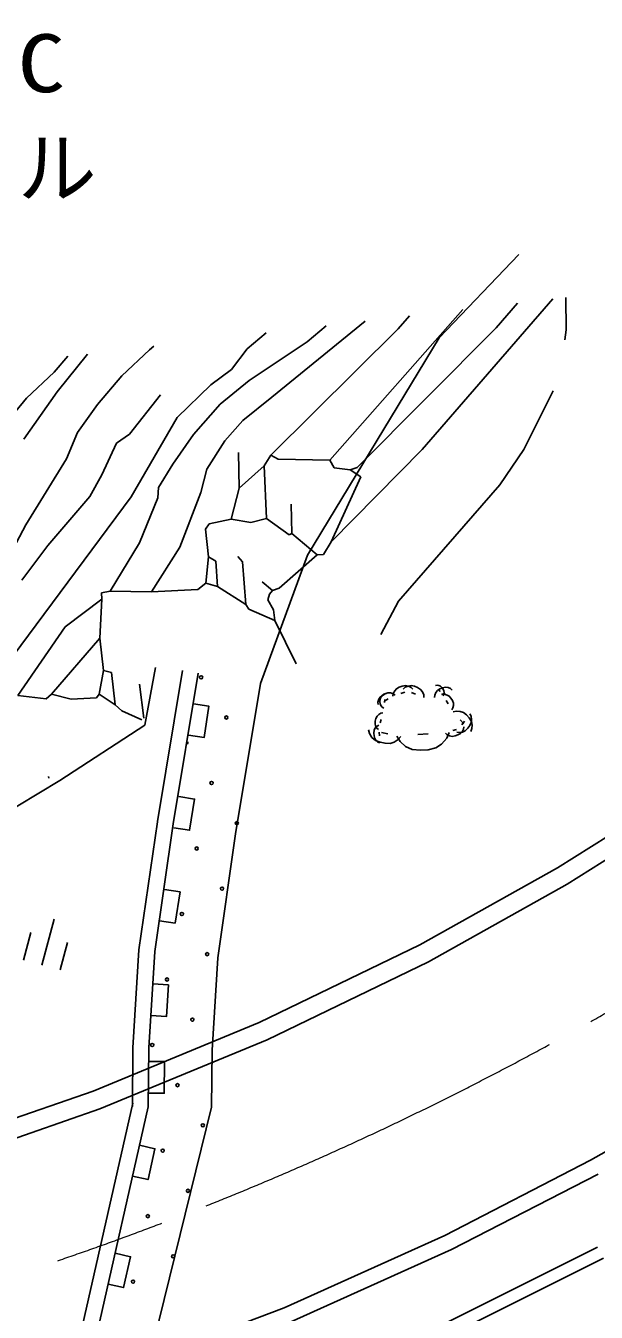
# Model space of a CAD drawing. Units: millimetres, scale not verified. Extents: x 40000 to 680000, y 20000 to 380000.
# Drawn here: x 279038 to 297078, y 244708 to 285344 of the extents above; entities that cross this region are included whole.
import ezdxf
from ezdxf.enums import TextEntityAlignment as Align

# ---------------------------------------------------------------- set-up
doc = ezdxf.new("R2010")
doc.units = ezdxf.units.MM
doc.header["$LTSCALE"] = 1000
doc.linetypes.add('CHAIN', pattern=[18.5, 12, -1.5, 3.5, -1.5])
for name, color, linetype, lineweight in [('M-BGD', 7, 'Continuous', 25), ('M-BMK', 2, 'CHAIN', 13), ('M-STR-STR1', 1, 'Continuous', 25)]:
    doc.layers.add(name, color=color, linetype=linetype, lineweight=lineweight)
doc.layers.add('M-STR-HTXT', color=7, linetype='Continuous')
doc.styles.add('ＭＳ ゴシック', font='')
doc.styles.get('ＭＳ ゴシック').set_extended_font_data('MS Gothic')

# ---------------------------------------------------------------- blocks, each defined once
blk = doc.blocks.new('BUHIN158')
at = {"color": 7, "linetype": 'Continuous', "lineweight": 25}
for p, q in [((-166, 597), (-946, 148)), ((650, 374), (-650, -374)), ((433, -443), (-348, -892))]:
    blk.add_line(p, q, dxfattribs=at)
blk = doc.blocks.new('BUHIN195')
at = {"color": 7, "linetype": 'Continuous', "lineweight": 25}
blk.add_lwpolyline([(-423, -267), (-156, -690), (690, -156), (423, 267)], dxfattribs=at)
blk = doc.blocks.new('BUHIN198')
at = {"color": 7, "linetype": 'Continuous', "lineweight": 25}
blk.add_lwpolyline([(-404, -295), (-109, -699), (699, -109), (404, 295)], dxfattribs=at)

msp = doc.modelspace()

# ---------------------------------------------------------------- linework, layer by layer
at = {"layer": 'M-BGD'}
for p, q in [((292105, 275486), (294626, 278121)), ((296118, 276762), (296124, 275739)), ((292860, 276377), (288654, 271617)), ((295703, 276713), (291570, 271958)), ((294583, 276580), (293907, 275803)), ((289766, 276011), (286821, 273616)), ((291168, 276177), (290811, 275773)), ((286643, 275643), (286043, 275137)), ((290811, 275773), (286793, 271784)), ((288533, 275866), (287940, 275355)), ((293907, 275803), (289513, 271388)), ((296124, 275739), (296086, 275419)), ((282947, 275107), (282072, 274288)), ((283085, 275222), (282947, 275107)), ((286043, 275137), (285540, 274482)), ((287940, 275355), (286105, 274135)), ((287945, 268625), (292105, 275486)), ((280370, 274902), (279933, 274398)), ((280989, 274975), (280031, 273780)), ((279933, 274398), (279058, 273579)), ((285540, 274482), (284886, 273999)), ((282072, 274288), (281303, 273376)), ((284886, 273999), (283823, 272968)), ((286105, 274135), (285185, 273394)), ((279058, 273579), (278478, 272880)), ((280031, 273780), (278977, 272287)), ((283299, 273684), (282314, 272441)), ((286821, 273616), (285901, 272875)), ((295718, 273817), (294789, 271955)), ((281303, 273376), (280674, 272492)), ((285185, 273394), (284339, 272437)), ((283823, 272968), (282368, 270464)), ((285901, 272875), (285337, 272237)), ((280674, 272492), (280323, 271666)), ((282314, 272441), (281909, 272155)), ((284339, 272437), (283693, 271492)), ((281909, 272155), (281447, 271161)), ((285337, 272237), (284769, 271337)), ((285762, 271861), (285791, 270736)), ((291570, 271958), (288692, 269044)), ((294789, 271955), (294033, 270842)), ((280323, 271666), (279044, 269575)), ((283693, 271492), (283235, 270759)), ((286572, 271448), (285791, 270736)), ((286793, 271784), (286572, 271448)), ((286572, 271448), (286655, 269783)), ((286793, 271784), (287022, 271657)), ((288654, 271617), (287022, 271657)), ((288654, 271617), (288789, 271384)), ((281447, 271161), (281067, 270474)), ((284769, 271337), (284573, 270600)), ((289632, 271094), (288692, 269044)), ((288789, 271384), (289296, 271314)), ((289296, 271314), (289513, 271388)), ((289296, 271314), (289632, 271094)), ((283235, 270759), (283215, 270436)), ((285791, 270736), (285530, 269754)), ((294033, 270842), (290820, 267164)), ((282368, 270464), (277762, 264266)), ((281067, 270474), (279735, 268923)), ((283215, 270436), (282639, 269013)), ((284573, 270600), (283915, 268870)), ((287432, 270234), (287449, 269309)), ((279044, 269575), (278141, 267910)), ((284835, 269611), (284725, 269443)), ((284725, 269443), (284819, 268564)), ((285530, 269754), (284835, 269611)), ((286160, 269652), (285530, 269754)), ((286655, 269783), (286160, 269652)), ((286655, 269783), (287371, 269264)), ((282639, 269013), (281707, 267487)), ((287449, 269309), (287371, 269264)), ((287449, 269309), (288255, 268635)), ((288692, 269044), (288455, 268647)), ((279735, 268923), (278917, 267827)), ((283915, 268870), (283016, 267467)), ((286464, 264570), (287945, 268625)), ((288255, 268635), (287053, 267575)), ((288255, 268635), (288455, 268647)), ((284819, 268564), (284730, 267733)), ((284819, 268564), (285048, 268437)), ((285048, 268437), (285098, 267635)), ((285744, 268581), (285895, 268409)), ((285895, 268409), (285998, 267067)), ((281707, 267487), (281429, 267429)), ((281429, 267429), (281442, 267229)), ((283016, 267467), (281707, 267487)), ((284480, 267537), (283016, 267467)), ((284730, 267733), (284480, 267537)), ((284730, 267733), (285098, 267635)), ((285098, 267635), (285998, 267067)), ((286517, 267783), (286836, 267501)), ((286742, 267395), (286693, 267211)), ((286836, 267501), (286742, 267395)), ((286836, 267501), (287053, 267575)), ((281442, 267229), (280289, 266353)), ((281442, 267229), (281377, 265998)), ((285998, 267067), (286088, 266912)), ((286693, 267211), (286873, 266900)), ((290820, 267164), (290269, 266119)), ((286088, 266912), (286914, 266561)), ((286873, 266900), (286914, 266561)), ((280289, 266353), (278793, 264189)), ((286914, 266561), (287591, 265191)), ((281377, 265998), (279856, 264234)), ((281377, 265998), (281500, 264979)), ((281500, 264979), (281365, 264227)), ((281500, 264979), (281745, 264914)), ((282809, 263256), (283141, 265078)), ((283997, 264980), (283204, 260213)), ((281745, 264914), (281869, 263896)), ((282633, 264546), (282775, 263469)), ((284491, 264898), (283698, 260131)), ((285674, 259824), (286463, 264570)), ((279684, 264083), (278793, 264189)), ((279856, 264234), (279684, 264083)), ((280470, 264071), (279856, 264234)), ((281365, 264227), (281271, 264120)), ((281365, 264227), (281869, 263896)), ((291027, 264299), (290900, 264256)), ((291364, 264236), (291232, 264289)), ((292142, 264311), (292094, 264375)), ((292300, 264267), (292188, 264222)), ((281271, 264120), (280470, 264071)), ((281869, 263896), (282081, 263708)), ((290388, 264065), (290377, 263972)), ((290501, 264084), (290393, 264025)), ((292390, 263930), (292331, 264027)), ((282081, 263708), (282705, 263425)), ((290274, 263432), (290246, 263326)), ((292888, 263298), (292778, 263422)), ((292831, 263264), (292914, 263379)), ((280120, 261503), (282809, 263256)), ((290216, 263029), (290223, 262916)), ((290283, 263023), (290486, 262981)), ((291435, 262954), (291766, 262977)), ((292543, 263079), (292657, 263118)), ((277729, 260068), (280120, 261503)), ((279755, 261633), (279766, 261575)), ((283203, 260202), (282618, 256156)), ((283698, 260131), (283115, 256105)), ((285107, 255900), (285674, 259824)), ((282618, 256156), (282428, 253060)), ((283115, 256105), (282928, 253056)), ((284928, 252987), (285107, 255900)), ((282428, 253060), (282414, 251203)), ((282928, 253056), (282914, 251199)), ((284914, 251183), (284928, 252987)), ((296900, 249509), (301757, 252280)), ((280125, 241160), (282426, 251310)), ((280595, 240972), (282914, 251199)), ((282232, 240301), (284914, 251183)), ((292287, 247138), (296900, 249509)), ((292504, 246687), (297138, 249069)), ((287212, 244853), (292287, 247138)), ((287404, 244391), (292504, 246687)), ((282033, 242896), (287212, 244853))]:
    msp.add_line(p, q, dxfattribs=at)
for points in [[(290177, 263908), (290174, 263981), (290203, 264069), (290245, 264137), (290317, 264194), (290398, 264238), (290490, 264270), (290575, 264269), (290655, 264243), (290716, 264201)], [(290356, 263785), (290308, 263816), (290266, 263872), (290242, 263928), (290238, 263999), (290246, 264069), (290266, 264141), (290304, 264193), (290356, 264232), (290409, 264252)], [(290645, 264170), (290656, 264250), (290704, 264339), (290761, 264404), (290850, 264452), (290945, 264484), (291050, 264502), (291141, 264485), (291223, 264442), (291281, 264386)], [(290969, 264394), (291032, 264451), (291132, 264489), (291223, 264503), (291327, 264480), (291425, 264440), (291522, 264382), (291583, 264306), (291620, 264215), (291627, 264130)], [(291965, 264131), (291969, 264203), (292008, 264285), (292056, 264347), (292133, 264395), (292217, 264429), (292310, 264451), (292393, 264441), (292469, 264406), (292524, 264359)], [(291996, 264503), (292044, 264513), (292103, 264502), (292151, 264482), (292195, 264441), (292232, 264393), (292262, 264336), (292270, 264281), (292261, 264226), (292240, 264182)], [(292214, 264221), (292281, 264227), (292363, 264204), (292428, 264169), (292483, 264105), (292528, 264032), (292562, 263948), (292564, 263870), (292544, 263795), (292508, 263736)], [(290189, 263114), (290140, 263157), (290101, 263230), (290082, 263299), (290090, 263381), (290111, 263460), (290147, 263540), (290200, 263594), (290266, 263631), (290331, 263644)], [(292557, 263671), (292652, 263697), (292777, 263686), (292879, 263652), (292976, 263574), (293059, 263481), (293131, 263369), (293155, 263257), (293146, 263143), (293109, 263050)], [(293080, 263611), (293120, 263536), (293134, 263430), (293125, 263338), (293078, 263242), (293016, 263155), (292936, 263074), (292847, 263033), (292750, 263019), (292665, 263032)], [(290894, 262899), (290818, 262800), (290685, 262718), (290557, 262675), (290402, 262680), (290249, 262711), (290094, 262769), (289985, 262863), (289909, 262984), (289875, 263105)], [(290235, 262689), (290173, 262715), (290111, 262774), (290071, 262836), (290052, 262919), (290047, 263004), (290056, 263094), (290091, 263164), (290145, 263221), (290204, 263256)], [(292429, 263024), (292355, 262840), (292185, 262657), (292006, 262536), (291764, 262478), (291516, 262460), (291252, 262483), (291046, 262580), (290876, 262735), (290773, 262907)], [(292885, 263196), (292876, 263124), (292833, 263044), (292782, 262985), (292703, 262943), (292617, 262913), (292523, 262897), (292441, 262912), (292368, 262950), (292315, 263001)], [(282991, 254082), (283490, 254051), (283552, 255049), (283053, 255080)], [(282917, 251628), (283417, 251624), (283425, 252624), (282925, 252628)]]:
    msp.add_lwpolyline(points, dxfattribs=at)
for centre in [(284583, 264764), (285383, 263495), (284914, 261426), (285714, 260157), (284445, 259357), (285245, 258088), (283976, 257289), (284776, 256020), (283507, 255220), (284307, 253951), (283038, 253151), (283838, 251882), (284638, 250613), (283369, 249813), (284168, 248544), (282899, 247744), (283699, 246475), (282430, 245676)]:
    msp.add_circle(centre, 49.8, dxfattribs=at)
msp.add_arc((284114, 262695), 49.8, 300.1533, 42.0706, dxfattribs=at)
at = {"layer": 'M-BMK'}
msp.add_arc((247751, 340992), 100000, 228.11121, 310.58716, dxfattribs=at)
at = {"layer": 'M-STR-STR1'}
for p, q in [((300545, 261691), (295848, 258750)), ((300874, 261189), (296154, 258233)), ((295848, 258750), (291498, 256313)), ((296154, 258233), (291775, 255780)), ((291498, 256313), (286422, 253866)), ((291775, 255780), (286667, 253318)), ((286422, 253866), (281167, 251696)), ((286667, 253318), (281380, 251135)), ((281167, 251696), (275692, 249789)), ((281380, 251135), (275889, 249223)), ((297118, 246763), (292117, 244273)), ((297310, 246412), (292286, 243910))]:
    msp.add_line(p, q, dxfattribs=at)

# ---------------------------------------------------------------- block references
at = {"layer": 'M-BGD', "rotation": 45}
for name, p in [('BUHIN198', (284261, 263433)), ('BUHIN198', (283803, 260502)), ('BUHIN198', (283345, 257570)), ('BUHIN158', (279740, 256397)), ('BUHIN195', (282527, 249495)), ('BUHIN195', (281754, 246086))]:
    msp.add_blockref(name, p, dxfattribs=at)

# ---------------------------------------------------------------- texts
at = {"layer": 'M-BGD', "insert": (263781, 279831), "char_height": 1833, "attachment_point": 7, "style": 'ＭＳ ゴシック'}
msp.add_mtext('\\T1.2;ガードレール', dxfattribs=at)
at = {"layer": 'M-STR-HTXT', "style": 'ＭＳ ゴシック', "width": 1.2}
msp.add_text('橋種\u3000\u3000\u3000\u3000PC', height=1833, dxfattribs=at).set_placement((259283, 282694), align=Align.BOTTOM_LEFT)

doc.saveas('drawing.dxf')
